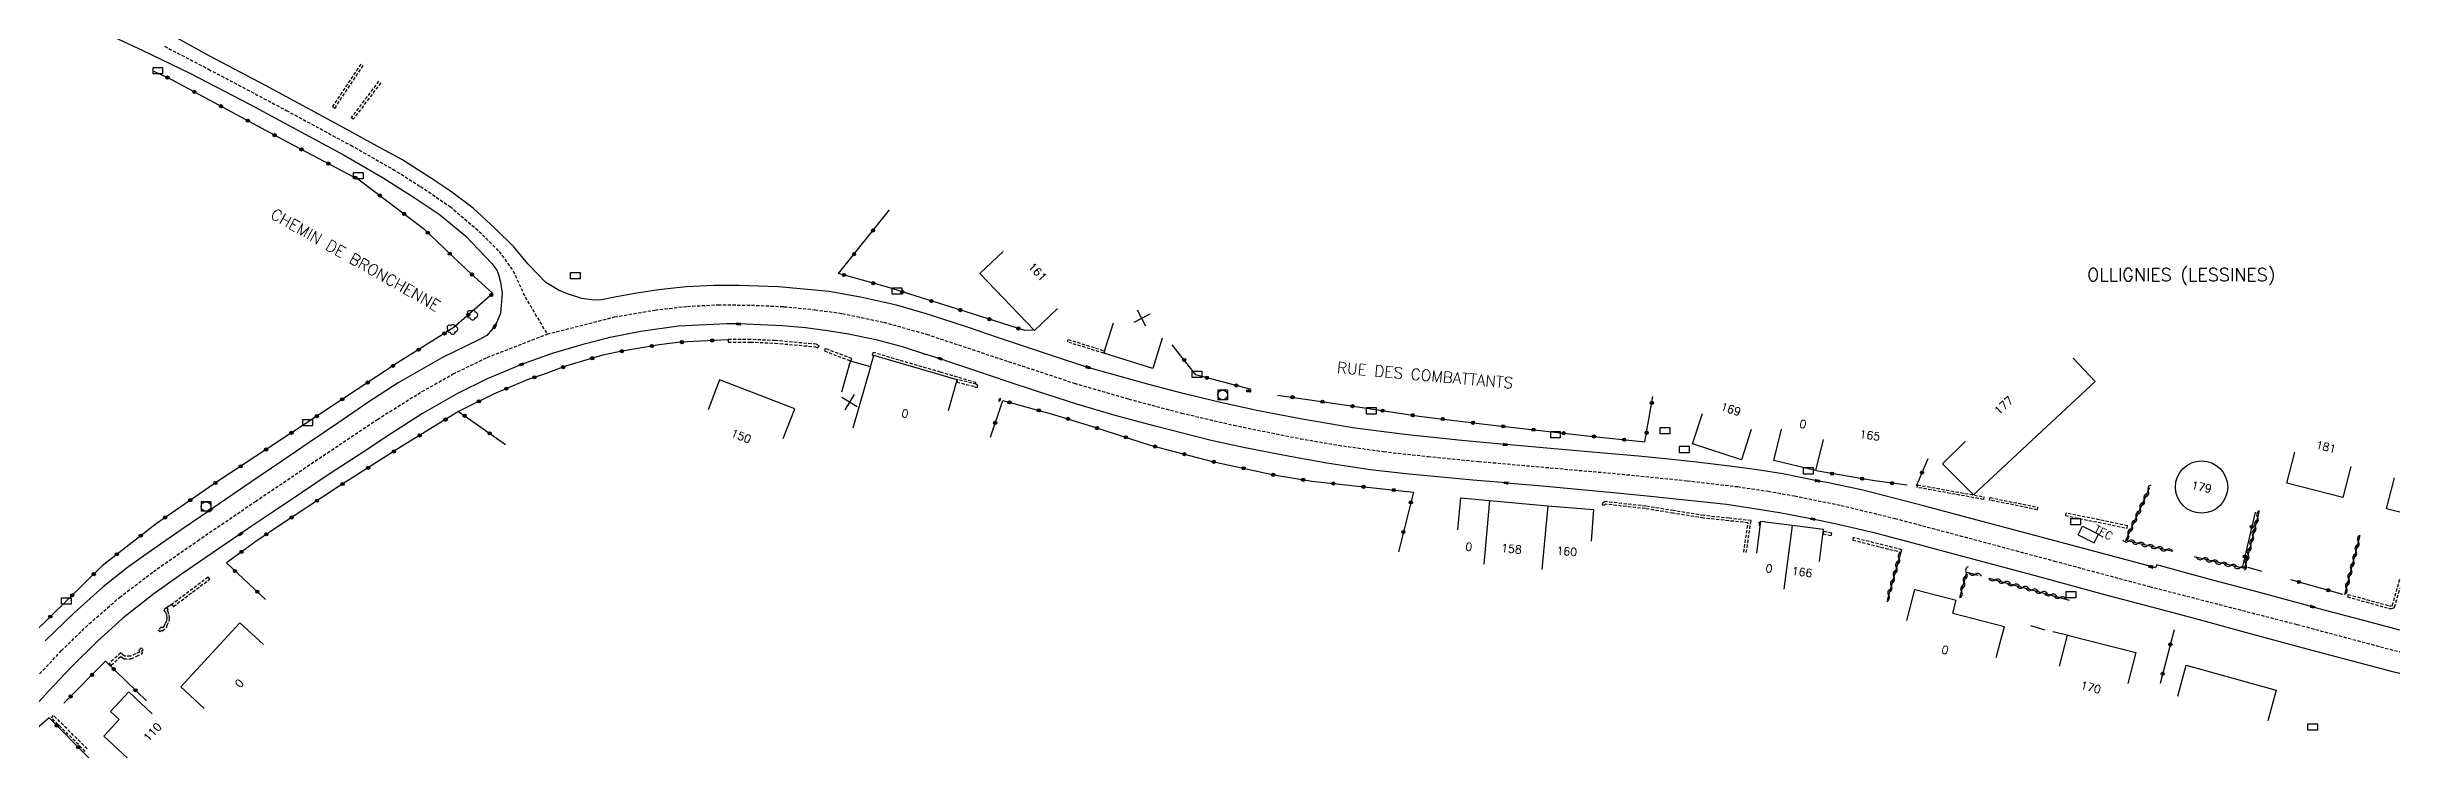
# Model space of a CAD drawing. Header units: millimetres. Extents: x 114000 to 115000, y 153000 to 154000.
# Drawn here: x 114632.4 to 115000, y 153410.7 to 153521.8 of the extents above; entities that cross this region are included whole.
import ezdxf
from ezdxf.enums import TextEntityAlignment as Align

# ---------------------------------------------------------------- set-up
doc = ezdxf.new("R2010")
doc.units = ezdxf.units.MM
doc.linetypes.add('DASHED', pattern=[0.75, 0.5, -0.25])
doc.layers.get('0').update_dxf_attribs({"linetype": 'CONTINUOUS'})
for name, color, linetype in [('W0001', 6, 'DASHED'), ('W0008', 7, 'CONTINUOUS'), ('W0100', 7, 'CONTINUOUS'), ('W0105', 7, 'CONTINUOUS'), ('W0112', 1, 'DASHED'), ('W0300', 7, 'CONTINUOUS'), ('W0310', 3, 'CONTINUOUS'), ('W0322', 7, 'CONTINUOUS'), ('W0400', 7, 'CONTINUOUS'), ('W0420', 7, 'CONTINUOUS'), ('W0980', 7, 'CONTINUOUS'), ('W0984', 7, 'CONTINUOUS'), ('W0989', 7, 'CONTINUOUS'), ('W0991', 7, 'CONTINUOUS'), ('W1102', 7, 'CONTINUOUS'), ('W1471', 7, 'CONTINUOUS')]:
    doc.layers.add(name, color=color, linetype=linetype)
doc.styles.get("Standard").update_dxf_attribs({"font": 'romans.shx', "width": 0.85})

# ---------------------------------------------------------------- blocks, each defined once
blk = doc.blocks.new('T420')
for p, q in [((0.75, 0.75), (-0.75, 0.75)), ((-0.75, 0.75), (-0.75, -0.75)), ((0.75, 0.75), (0.75, -0.75)), ((0.75, -0.75), (-0.75, -0.75))]:
    blk.add_line(p, q)
blk.add_ellipse((0, 0), major_axis=(-0.53, 0.53), ratio=1, start_param=3.926991, end_param=10.210176)
blk = doc.blocks.new('T400')
for p, q in [((-0.15, 0.3), (0.15, 0.3)), ((-0.15, -0.25), (-0.15, 0.3)), ((-0.15, 0.15), (0.15, 0.15)), ((-0.15, 0), (0.15, 0)), ((0.15, 0.3), (0.15, -0.25)), ((-0.15, -0.15), (0.15, -0.15)), ((-0.15, -0.25), (-0.15, -0.3)), ((-0.15, -0.3), (0.15, -0.3)), ((0.15, -0.3), (0.15, -0.25))]:
    blk.add_line(p, q)
blk = doc.blocks.new('t991o')
at = {"color": 0, "linetype": 'Continuous'}
for p, q in [((-1, 1), (1, -1)), ((-1, -1), (1, 1))]:
    blk.add_line(p, q, dxfattribs=at)
blk = doc.blocks.new('T1471')
at = {"color": 0, "linetype": 'Continuous', "flags": 128}
blk.add_lwpolyline([(-0.75, -0.5), (-0.75, 0.5), (0.75, 0.5), (0.75, -0.5), (-0.75, -0.5)], dxfattribs=at)
blk = doc.blocks.new('T300')
for p, q in [((-0.8, 0.51), (-0.86, 0.34)), ((-0.86, 0.34), (-0.86, 0.17)), ((-0.86, 0.17), (-0.74, 0.06)), ((-0.69, 0.63), (-0.8, 0.51)), ((-0.8, -0.06), (-0.74, 0.06)), ((-0.74, 0.06), (-0.69, 0.11)), ((-0.57, 0.69), (-0.69, 0.63)), ((-0.46, 0.69), (-0.57, 0.69)), ((-0.29, 0.63), (-0.46, 0.69)), ((-0.29, 0.63), (-0.17, 0.74)), ((-0.23, 0.57), (-0.29, 0.63)), ((-0.17, 0.74), (-0.06, 0.8)), ((-0.06, 0.8), (0.06, 0.8)), ((0.06, 0.8), (0.23, 0.74)), ((0.23, 0.74), (0.34, 0.63)), ((0.34, 0.63), (0.4, 0.51)), ((0.46, 0.46), (0.34, 0.46)), ((0.4, 0.51), (0.4, 0.46)), ((0.57, 0.4), (0.46, 0.46)), ((0.57, 0.4), (0.69, 0.29)), ((0.69, 0.29), (0.74, 0.17)), ((0.74, 0.06), (0.69, -0.17)), ((0.74, 0.17), (0.74, 0.06)), ((-0.8, -0.17), (-0.8, -0.06)), ((-0.8, -0.23), (-0.8, -0.17)), ((-0.74, -0.34), (-0.8, -0.23)), ((-0.69, -0.4), (-0.74, -0.34)), ((-0.51, -0.46), (-0.69, -0.4)), ((-0.4, -0.46), (-0.51, -0.46)), ((-0.4, -0.46), (-0.34, -0.46)), ((-0.34, -0.46), (-0.34, -0.4)), ((-0.34, -0.51), (-0.34, -0.46)), ((-0.29, -0.63), (-0.34, -0.51)), ((-0.17, -0.74), (-0.29, -0.63)), ((-0.06, -0.8), (-0.17, -0.74)), ((0.06, -0.8), (-0.06, -0.8)), ((0.17, -0.74), (0.06, -0.8)), ((0.23, -0.69), (0.17, -0.74)), ((0.29, -0.46), (0.23, -0.46)), ((0.29, -0.63), (0.23, -0.69)), ((0.46, -0.4), (0.29, -0.46)), ((0.34, -0.51), (0.29, -0.63)), ((0.34, -0.51), (0.34, -0.46)), ((0.57, -0.34), (0.46, -0.4)), ((0.63, -0.29), (0.57, -0.34)), ((0.69, -0.17), (0.63, -0.29))]:
    blk.add_line(p, q)
blk = doc.blocks.new('t322o')
at = {"color": 0, "linetype": 'Continuous'}
for radius in [0.25, 0.15]:
    blk.add_circle((0, 0), radius, dxfattribs=at)
blk = doc.blocks.new('t310o')
at = {"color": 0, "linetype": 'Continuous'}
for centre, start, end in [((-0.5, 0.38), 216.8699, 323.1304), ((0.5, -0.37), 36.8699, 143.1303)]:
    blk.add_arc(centre, 0.625, start, end, dxfattribs=at)

msp = doc.modelspace()

# ---------------------------------------------------------------- linework, layer by layer
at = {"layer": 'W0001'}
for points in [[(114650.78, 153521.94), (114657.65, 153518.37), (114669.79, 153511.93), (114679.87, 153506.48), (114686.46, 153502.75), (114690.76, 153500.04), (114695.38, 153496.91), (114699.94, 153493.03), (114703.04, 153489.89), (114705.25, 153486.84), (114707.12, 153482.76), (114710.55, 153476.98)], [(114630.24, 153422.78), (114634.66, 153427.48), (114639.02, 153431.7), (114643.76, 153435.84), (114649.04, 153439.86), (114655.96, 153444.69), (114665, 153450.84), (114676.22, 153458.42), (114684.04, 153463.65), (114690.35, 153467.61), (114695.88, 153470.75), (114701.19, 153473.32), (114710.55, 153476.98), (114721.09, 153479.65), (114727.4, 153480.74), (114732.47, 153481.31), (114737.26, 153481.55), (114742.47, 153481.5), (114747.54, 153481.26), (114752.37, 153480.79), (114756.69, 153480.19), (114763.14, 153478.84), (114769.84, 153476.94), (114782.6, 153472.7), (114792.91, 153469.3), (114801.42, 153466.82), (114809.67, 153464.64), (114817.84, 153462.72), (114828.23, 153460.63), (114834.2, 153459.61), (114841.23, 153458.61), (114848.17, 153457.85), (114856.06, 153457.08), (114877.69, 153455.16), (114888.65, 153454.06), (114896.49, 153453.14), (114901.3, 153452.42), (114905.43, 153451.68), (114912.71, 153450.21), (114921.09, 153448.18), (114931.27, 153445.48), (114946.02, 153441.52), (114960.89, 153437.53), (114983.93, 153431.6), (115000, 153427.31)]]:
    msp.add_lwpolyline(points, dxfattribs=at)
at = {"layer": 'W0008'}
for points in [[(114637.09, 153526.06), (114647.29, 153521.32), (114654.76, 153517.76), (114664.17, 153512.83), (114672.05, 153508.59), (114678.84, 153504.91), (114684.94, 153501.4), (114689.92, 153498.23), (114693.71, 153495.72), (114697.87, 153492.3), (114701.89, 153488.03), (114702.67, 153486.96), (114702.96, 153486.29), (114703.27, 153485.1), (114703.52, 153483.39), (114703.25, 153480.25), (114702.82, 153479.1), (114702.38, 153478.2), (114701.13, 153476.78), (114699.88, 153476.09), (114694.22, 153473.34), (114687.29, 153469.36), (114682.52, 153466.29), (114677.84, 153463.08), (114673.39, 153460.05), (114669.24, 153457.23), (114664.11, 153453.73), (114658.48, 153449.89), (114657.91, 153449.48), (114653.36, 153446.41), (114649.09, 153443.43), (114645.01, 153440.52), (114641.21, 153437.51), (114636.59, 153433.39), (114632.13, 153429.04)], [(114866.71, 153459.16), (114860.96, 153459.67), (114860.22, 153459.72), (114853.46, 153460.33), (114844.48, 153461.29), (114836.43, 153462.32), (114828.5, 153463.67), (114821.66, 153465.01), (114815.74, 153466.3), (114810.14, 153467.62), (114804.54, 153469.09), (114800.07, 153470.34), (114795.02, 153471.78), (114789.52, 153473.56), (114784.64, 153475.18), (114780.89, 153476.45), (114776.36, 153478.01), (114769.95, 153480.09), (114765.12, 153481.47), (114759.49, 153482.77), (114754.59, 153483.61), (114746.68, 153484.36), (114740.57, 153484.58), (114736.6, 153484.59), (114732.26, 153484.34), (114727.93, 153483.89), (114724.27, 153483.33), (114721.14, 153482.74), (114719.04, 153482.33), (114717.84, 153482.27), (114715.97, 153482.52), (114713.87, 153483.21), (114712.43, 153483.81), (114710.37, 153485.05), (114709.09, 153486.32), (114707.53, 153487.95), (114705.35, 153490.59), (114702.44, 153493.45), (114699.01, 153496.64), (114695.46, 153499.32), (114692.31, 153501.4), (114687.83, 153504.23), (114685.17, 153505.72), (114678.1, 153509.59), (114666.65, 153515.75), (114657.73, 153520.45), (114651.83, 153523.72)], [(115000, 153423.92), (114998.88, 153424.21), (114985.53, 153427.76), (114975.86, 153430.37), (114968.68, 153432.31), (114961.26, 153434.29), (114954.49, 153436.06), (114942.86, 153439.24), (114931.69, 153442.25), (114923.2, 153444.51), (114918.09, 153445.85), (114912.46, 153447.18), (114908.29, 153448.08), (114906.37, 153448.44), (114903.1, 153449.05), (114898.83, 153449.75), (114894.79, 153450.33), (114882.93, 153451.62), (114877.65, 153452.12), (114872.07, 153452.64), (114866.03, 153453.19), (114861.05, 153453.63), (114860.36, 153453.72), (114855.18, 153454.14), (114849.69, 153454.66), (114845.2, 153455.1), (114839.14, 153455.76), (114832.38, 153456.82), (114826.59, 153457.83), (114819.6, 153459.22), (114814.29, 153460.37), (114805.54, 153462.57), (114799.31, 153464.25), (114793.29, 153466.01), (114786.98, 153468.06), (114782.55, 153469.54), (114777.68, 153471.19), (114773.46, 153472.61), (114771.95, 153473.13), (114769.26, 153473.94), (114769.71, 153473.8), (114766.08, 153474.96), (114762.18, 153476.01), (114757.62, 153476.99), (114754.33, 153477.49), (114750.93, 153477.95), (114747.35, 153478.25), (114743.91, 153478.43), (114740.48, 153478.56), (114738.64, 153478.59), (114731.09, 153478.19), (114725.2, 153477.39), (114720.39, 153476.44), (114716.13, 153475.33), (114711.36, 153473.92), (114707.53, 153472.61), (114706.55, 153472.25), (114701.17, 153470), (114696.57, 153467.68), (114691.1, 153464.55), (114686.27, 153461.49), (114681.65, 153458.42), (114676.65, 153455.18), (114672.16, 153452.17), (114667.92, 153449.33), (114664.32, 153446.89), (114662.66, 153445.76), (114657.26, 153442.08), (114653.45, 153439.46), (114649.11, 153436.4), (114644.29, 153432.57), (114640.2, 153428.87), (114636.12, 153424.88), (114632.72, 153421.22), (114629.01, 153417.16)], [(115000, 153430.71), (114994.72, 153432.13), (114987.38, 153434.06), (114986.32, 153434.36), (114977.67, 153436.7), (114970.91, 153438.5), (114966.32, 153439.71), (114962, 153440.92), (114961.79, 153440.43), (114961.12, 153440.64), (114940.63, 153446.11), (114933.15, 153448.09), (114925.8, 153450.08), (114916.09, 153452.58), (114910.75, 153453.71), (114908.98, 153454.05), (114903.58, 153455.13), (114899.26, 153455.83), (114895.27, 153456.36), (114890.56, 153456.93), (114885.8, 153457.42), (114881.07, 153457.89), (114876.23, 153458.33), (114871.39, 153458.76), (114866.71, 153459.16)]]:
    msp.add_lwpolyline(points, dxfattribs=at)
at = {"layer": 'W0100'}
for p, q in [((114756.57, 153467.96), (114757.96, 153472.77)), ((114761.08, 153471.86), (114757.96, 153472.77)), ((114761.08, 153471.86), (114761.59, 153473.63)), ((114949.74, 153445.59), (114950.43, 153446.95)), ((114950.43, 153446.95), (114952.91, 153445.69)), ((114930.16, 153433.39), (114930.69, 153435.38)), ((114930.16, 153433.39), (114938.2, 153431.27)), ((114936.92, 153426.44), (114938.2, 153431.27)), ((114643.7, 153416.77), (114641.28, 153414.17)), ((114643.7, 153416.77), (114642.35, 153418.02)), ((114644.95, 153410.77), (114641.28, 153414.17))]:
    msp.add_line(p, q, dxfattribs=at)
for points in [[(114781.78, 153489.89), (114778.17, 153486.43), (114786.68, 153477.54), (114790.29, 153481)], [(114806.65, 153476.35), (114805.15, 153471.58), (114797.52, 153473.98), (114799.02, 153478.75)], [(114773.23, 153465.05), (114774.63, 153469.85), (114761.59, 153473.63)], [(114948.97, 153473.2), (114952.38, 153469.55), (114933.36, 153451.84), (114928.54, 153456.69), (114932.1, 153460.21)], [(114747.44, 153460.65), (114749.23, 153465.32), (114737.5, 153469.81), (114735.71, 153465.14)], [(114898.67, 153462.09), (114897.12, 153457.33), (114889.48, 153459.83), (114891.03, 153464.58)], [(114909.89, 153460.52), (114908.7, 153455.66), (114902.21, 153457.25), (114903.4, 153462.11)], [(114992.31, 153456.29), (114991.07, 153451.45), (114982.34, 153453.68), (114983.59, 153458.53)], [(115000, 153449.14), (114997.91, 153449.68), (114999.16, 153454.52)], [(114852.83, 153446.41), (114853.27, 153451.39), (114857.75, 153451), (114866.87, 153450.16), (114874.03, 153449.59), (114873.63, 153444.6)], [(114909.32, 153441.46), (114909.96, 153446.42), (114905.04, 153447.06), (114900.11, 153447.7), (114899.46, 153442.74)], [(114949.74, 153445.59), (114952.22, 153444.34), (114952.91, 153445.69)], [(114922.95, 153432.25), (114924.23, 153437.09), (114930.69, 153435.38)], [(114666.23, 153428.45), (114662.57, 153431.85), (114653.31, 153421.86), (114656.98, 153418.46)], [(114946.84, 153425.11), (114948.09, 153429.95), (114958.74, 153427.2), (114957.49, 153422.36)], [(114965.3, 153420.4), (114966.62, 153425.23), (114980.67, 153421.36), (114979.35, 153416.54)], [(114648.84, 153417.66), (114645.18, 153421.07), (114642.35, 153418.02)]]:
    msp.add_lwpolyline(points, dxfattribs=at)
at = {"layer": 'W0105'}
msp.add_line((114651.9, 153434.72), (114651.1, 153434.23), dxfattribs=at)
at = {"layer": 'W0112'}
for p, q in [((114681.76, 153518.93), (114677.48, 153512.53)), ((114684.23, 153516.47), (114679.96, 153510.8)), ((114677.48, 153512.53), (114677.57, 153512.45)), ((114742.34, 153476.13), (114738.85, 153476.14)), ((114791.82, 153475.75), (114791.94, 153476.14)), ((114797.52, 153473.98), (114791.82, 153475.75)), ((114754, 153474.72), (114753.86, 153474.34)), ((114758.16, 153473.14), (114754, 153474.72)), ((114761.35, 153473.7), (114761.59, 153473.63)), ((114777.62, 153469.14), (114774.65, 153469.86)), ((114777.46, 153469.18), (114777.52, 153469.39)), ((114781.26, 153466.93), (114781.05, 153466.59)), ((114781.43, 153466.82), (114781.26, 153466.93)), ((114924.6, 153453.02), (114924.67, 153453.42)), ((114934.93, 153451.15), (114924.6, 153453.02)), ((114875.58, 153450.17), (114875.36, 153450.5)), ((114935.89, 153451.05), (114935.97, 153451.44)), ((114943.32, 153449.53), (114935.89, 153451.05)), ((114900.08, 153447.55), (114899.85, 153447.52)), ((114899.85, 153447.52), (114899.9, 153447.12)), ((114909.95, 153446.16), (114909.87, 153445.77)), ((114911.23, 153445.89), (114909.95, 153446.16)), ((114947.74, 153448.63), (114957.37, 153446.64)), ((114957.37, 153446.64), (114957.45, 153447.03)), ((114914.6, 153445.17), (114914.51, 153444.78)), ((114922.19, 153443.29), (114914.6, 153445.17)), ((114657.6, 153439), (114651.93, 153434.74)), ((114651.93, 153434.74), (114652.18, 153434.42)), ((114991.91, 153436.3), (114991.8, 153435.92)), ((114650.31, 153431.2), (114649.8, 153430.77)), ((114643.93, 153427.17), (114642.18, 153425.53)), ((114638.71, 153412.16), (114633.43, 153417.39))]:
    msp.add_line(p, q, dxfattribs=at)
for points in [[(114681.43, 153519.15), (114677.03, 153512.57), (114677.41, 153512.27), (114677.57, 153512.45)], [(114684.55, 153516.23), (114680.27, 153510.55), (114679.96, 153510.8)], [(114738.85, 153476.14), (114738.85, 153475.74), (114742.32, 153475.73), (114746.17, 153475.56), (114752.49, 153475)], [(114753.04, 153475.16), (114752.6, 153475.39), (114746.19, 153475.96), (114742.34, 153476.13)], [(114752.49, 153475), (114752.85, 153474.81), (114753.04, 153475.16)], [(114791.94, 153476.14), (114797.63, 153474.36), (114797.52, 153473.98)], [(114753.86, 153474.34), (114758.02, 153472.77), (114758.16, 153473.14)], [(114777.52, 153469.39), (114772, 153471.02), (114761.47, 153474.11), (114761.35, 153473.7)], [(114774.65, 153469.86), (114774.55, 153469.47), (114777.31, 153468.8), (114777.34, 153468.74)], [(114777.34, 153468.74), (114777.74, 153468.61), (114777.86, 153469)], [(114777.86, 153469), (114777.64, 153469.06), (114777.62, 153469.14)], [(114781.05, 153466.59), (114781.21, 153466.48), (114781.43, 153466.82)], [(114924.67, 153453.42), (114935, 153451.55), (114934.93, 153451.15)], [(114897.89, 153442.85), (114898.63, 153447.85), (114895.2, 153448.2), (114891.25, 153448.63), (114886.49, 153449.39), (114882.19, 153450.09), (114875.82, 153450.8), (114875.36, 153450.5)], [(114897.49, 153442.9), (114898.18, 153447.5), (114895.15, 153447.8), (114891.2, 153448.24), (114886.43, 153448.99), (114882.13, 153449.7), (114875.92, 153450.39), (114875.58, 153450.17)], [(114935.97, 153451.44), (114943.4, 153449.92), (114943.32, 153449.53)], [(114899.9, 153447.12), (114900.13, 153447.15), (114900.08, 153447.55)], [(114909.87, 153445.77), (114911.15, 153445.5), (114911.23, 153445.89)], [(114957.45, 153447.03), (114947.82, 153449.02), (114947.74, 153448.63)], [(114914.51, 153444.78), (114922.09, 153442.9), (114922.19, 153443.29)], [(114652.18, 153434.42), (114657.84, 153438.68), (114657.6, 153439)], [(114991.91, 153436.3), (114998.35, 153434.52), (114998.59, 153434.5), (114998.83, 153434.57), (115000, 153438.71)], [(114991.8, 153435.92), (114998.28, 153434.12), (114998.63, 153434.1), (114999.07, 153434.23), (114999.17, 153434.3), (115000, 153437.23)], [(114649.8, 153430.77), (114650.06, 153430.47), (114650.33, 153430.7), (114650.48, 153430.59), (114651.09, 153431.14), (114651.21, 153431.48), (114651.49, 153432.07), (114651.55, 153432.64), (114651.48, 153433.24), (114651.29, 153433.67), (114651.19, 153433.81)], [(114651.12, 153434.25), (114650.64, 153433.9), (114650.94, 153433.47), (114651.09, 153433.14), (114651.15, 153432.64), (114651.09, 153432.18), (114650.85, 153431.63), (114650.75, 153431.37), (114650.45, 153431.1), (114650.31, 153431.2)], [(114651.19, 153433.81), (114651.35, 153433.92), (114651.12, 153434.25)], [(114642.18, 153425.53), (114642.46, 153425.24), (114643.94, 153426.63), (114644.02, 153426.56), (114644.44, 153426.26), (114645.56, 153426.23), (114646.44, 153426.65), (114647.36, 153427.1), (114647.24, 153427.46)], [(114647.14, 153427.93), (114646.78, 153427.57), (114646.87, 153427.3), (114646.27, 153427.01), (114645.47, 153426.64), (114644.57, 153426.66), (114644.27, 153426.87), (114643.93, 153427.17)], [(114647.24, 153427.46), (114647.42, 153427.64), (114647.14, 153427.93)], [(114638.41, 153411.77), (114633.13, 153417), (114633.43, 153417.39)]]:
    msp.add_lwpolyline(points, dxfattribs=at)
at = {"layer": 'W0310'}
for p, q in [((114993.72, 153445.52), (114991.36, 153436.22)), ((114922.01, 153442.92), (114919.89, 153435.36))]:
    msp.add_line(p, q, dxfattribs=at)
for points in [[(114964.49, 153443.02), (114957.16, 153444.75), (114960.93, 153452.99)], [(114977.99, 153449.34), (114975.72, 153440.33), (114967.83, 153442.19)], [(114931.25, 153435.8), (114932.32, 153439.79), (114934.11, 153439.31)], [(114935.77, 153438.83), (114943.41, 153436.78), (114948.3, 153435.42)]]:
    msp.add_lwpolyline(points, dxfattribs=at)
at = {"layer": 'W0322'}
for p, q in [((114926.25, 153457.51), (114924.45, 153453.22)), ((114977.4, 153449.15), (114975.41, 153440.67)), ((114978.48, 153439.86), (114976.23, 153440.5)), ((114991.09, 153436.31), (114982.95, 153438.6)), ((114944.59, 153430.74), (114942.32, 153431.41)), ((114964.75, 153430.78), (114962.52, 153422.38)), ((114948.03, 153429.94), (114945.78, 153430.44))]:
    msp.add_line(p, q, dxfattribs=at)
for points in [[(114649.09, 153518.06), (114651.87, 153516.76), (114669.26, 153507.36), (114681.21, 153501.08), (114691.25, 153493.46), (114697.99, 153487.02), (114702.09, 153483.31), (114695.96, 153477.99), (114687.19, 153472.49), (114674.6, 153464.17), (114659.22, 153454.05), (114649.45, 153447.35), (114641.03, 153440.77), (114630.3, 153430.24), (114618.78, 153418.29), (114614.37, 153413.94), (114609.11, 153419.14)], [(114786.49, 153477.6), (114785.18, 153477.54), (114777, 153480.14), (114763.55, 153484.35), (114756.07, 153486.44), (114764.06, 153496.41)], [(114738.72, 153476.09), (114731.37, 153475.72), (114728.06, 153475.31), (114722.25, 153474.31), (114719.22, 153473.67), (114716.22, 153472.8), (114713.44, 153471.95), (114710.22, 153470.76), (114707.44, 153469.85), (114702.16, 153467.58), (114696.69, 153464.9), (114704.04, 153459.75)], [(114820.52, 153468.33), (114811.9, 153470.61), (114808.18, 153475.32)], [(114696.71, 153464.87), (114687.79, 153459.39), (114677.89, 153453.11), (114667.95, 153446.53), (114665.03, 153444.59), (114660.46, 153441.22), (114666.56, 153435.53)], [(114779.79, 153460.86), (114781.75, 153466.59), (114789.68, 153464.43), (114795.93, 153462.46), (114804.93, 153459.56), (114814.48, 153457.07), (114824.06, 153454.99), (114830.01, 153453.99), (114845.89, 153452.29), (114843.53, 153442.97)], [(114824.63, 153467.45), (114835.47, 153465.85), (114846.79, 153464.15), (114857.88, 153462.8), (114873.05, 153461.09), (114882.06, 153460.12), (114883.31, 153467.2)], [(114923.03, 153453.36), (114917.93, 153454.05), (114908.81, 153455.59)], [(114647.96, 153419.67), (114641.55, 153425.85), (114635.07, 153419.31)], [(114638.96, 153410.75), (114632.75, 153417.02), (114630.87, 153415.38), (114629.29, 153414.3)]]:
    msp.add_lwpolyline(points, dxfattribs=at)
at = {"layer": 'W1102'}
for p, q in [((114761.08, 153471.86), (114758.3, 153462.26)), ((114857.75, 153451), (114856.87, 153441.04)), ((114866.87, 153450.16), (114865.95, 153440.2)), ((114905.04, 153447.06), (114903.75, 153437.14))]:
    msp.add_line(p, q, dxfattribs=at)
msp.add_circle((114969.01, 153453.08), 4.08, dxfattribs=at)

# ---------------------------------------------------------------- block references
at = {"layer": 'W0300'}
for p in [(114698.93, 153479.93), (114695.8, 153477.7)]:
    msp.add_blockref('T300', p, dxfattribs=at)
at = {"layer": 'W0310'}
for p, rotation in [((114960.69, 153452.46), 65.45029963309825), ((114958.82, 153448.37), 65.45029963309825), ((114959.44, 153449.73), 65.45029963309825), ((114960.06, 153451.1), 65.45029963309825), ((114977.74, 153448.37), 255.8724512238402), ((114957.57, 153445.64), 65.45029963309825), ((114958.19, 153447), 65.45029963309825), ((114977.01, 153445.46), 255.8724512238402), ((114977.38, 153446.91), 255.8724512238402), ((114993.48, 153444.55), 255.7595969117979), ((114921.74, 153441.96), 254.3623062287904), ((114957.67, 153444.63), 166.6971950141357), ((114959.13, 153444.29), 166.6971950141357), ((114960.59, 153443.94), 166.6971950141357), ((114962.05, 153443.6), 166.6971950141357), ((114963.51, 153443.25), 166.6971950141357), ((114969.19, 153441.87), 166.6683974456382), ((114970.65, 153441.53), 166.6683974456382), ((114975.91, 153441.09), 255.8724512238402), ((114976.28, 153442.55), 255.8724512238402), ((114976.65, 153444), 255.8724512238402), ((114992.74, 153441.64), 255.7595969117979), ((114993.11, 153443.1), 255.7595969117979), ((114920.52, 153437.63), 254.3623062287904), ((114920.93, 153439.07), 254.3623062287904), ((114921.33, 153440.52), 254.3623062287904), ((114931.9, 153438.21), 75.03202739800898), ((114932.29, 153439.66), 75.03202739800898), ((114933.64, 153439.43), 345.102439985182), ((114936.74, 153438.57), 344.9808977200085), ((114938.19, 153438.18), 344.9808977200085), ((114939.64, 153437.79), 344.9808977200085), ((114972.11, 153441.18), 166.6683974456382), ((114973.57, 153440.83), 166.6683974456382), ((114975.03, 153440.49), 166.6683974456382), ((114991.63, 153437.28), 255.7595969117979), ((114992, 153438.73), 255.7595969117979), ((114992.37, 153440.19), 255.7595969117979), ((114920.12, 153436.18), 254.3623062287904), ((114931.51, 153436.76), 75.03202739800898), ((114941.09, 153437.4), 344.9808977200085), ((114942.54, 153437.01), 344.9808977200085), ((114943.98, 153436.62), 344.4620643113988), ((114945.43, 153436.22), 344.4620643113988), ((114946.87, 153435.81), 344.4620643113988)]:
    msp.add_blockref('t310o', p, dxfattribs=dict(at, rotation=rotation))
at = {"layer": 'W0322'}
for p, rotation in [((114651.24, 153517.06), 334.9178918416735), ((114655.43, 153514.83), 331.6056040388177), ((114659.61, 153512.58), 331.6056040388177), ((114663.79, 153510.32), 331.6056040388177), ((114667.97, 153508.06), 331.6056040388177), ((114672.17, 153505.83), 332.2921588097846), ((114676.37, 153503.62), 332.2921588097846), ((114680.58, 153501.42), 332.2921588097846), ((114684.42, 153498.64), 322.7720484147225), ((114688.21, 153495.77), 322.7720484147225), ((114761.46, 153493.16), 51.28002327638192), ((114691.92, 153492.82), 316.3209208993941), ((114695.35, 153489.54), 316.3209208993941), ((114758.49, 153489.46), 51.28002327638192), ((114698.81, 153486.28), 317.8639126195464), ((114756.92, 153486.2), 164.396096841098), ((114701.84, 153483.1), 221.0325202879084), ((114761.49, 153484.93), 164.396096841098), ((114766.05, 153483.57), 162.6012667374098), ((114770.58, 153482.15), 162.6012667374098), ((114698.25, 153479.98), 221.0325202879084), ((114775.11, 153480.73), 162.6012667374098), ((114779.64, 153479.3), 162.3625533841249), ((114690.48, 153474.55), 212.0564027236041), ((114694.51, 153477.08), 212.0564027236041), ((114726.9, 153475.11), 189.7609831217539), ((114731.61, 153475.73), 182.8896519651431), ((114736.35, 153475.97), 182.8896519651431), ((114784.17, 153477.86), 162.3625533841249), ((114686.47, 153472.02), 213.4541601220481), ((114713.06, 153471.81), 200.2964214213806), ((114717.6, 153473.2), 196.1697579841471), ((114722.22, 153474.31), 192.019995769192), ((114810.07, 153472.93), 128.260085270209), ((114682.51, 153469.4), 213.4541601220481), ((114704.18, 153468.45), 203.2772051050335), ((114708.58, 153470.22), 198.1808223113391), ((114813.63, 153470.15), 165.2001617474366), ((114818.23, 153468.94), 165.2001617474366), ((114674.58, 153464.16), 213.3628442287181), ((114678.54, 153466.78), 213.4541601220481), ((114694.69, 153463.62), 211.5539816761909), ((114697.68, 153464.21), 324.9818382063188), ((114699.87, 153466.46), 206.0223832249294), ((114782.79, 153466.31), 344.8183818749419), ((114787.37, 153465.06), 344.8183818749419), ((114791.93, 153463.73), 342.487688261149), ((114826.98, 153467.11), 351.6051319865474), ((114831.68, 153466.41), 351.6051319865474), ((114836.38, 153465.72), 351.4225060274128), ((114841.08, 153465.01), 351.4225060274128), ((114845.77, 153464.3), 351.4225060274128), ((114850.48, 153463.7), 353.0613311263471), ((114883.14, 153466.24), 80.01237515707895), ((114670.61, 153461.55), 213.3628442287181), ((114690.64, 153461.14), 211.5539816761909), ((114701.57, 153461.48), 324.9818382063188), ((114780.56, 153463.11), 71.0923156783545), ((114796.46, 153462.29), 342.1516100822164), ((114800.98, 153460.84), 342.1516100822164), ((114855.2, 153463.12), 353.0613311263471), ((114859.92, 153462.57), 353.5644933858032), ((114864.64, 153462.04), 353.5644933858032), ((114869.36, 153461.5), 353.5644933858032), ((114874.08, 153460.98), 353.8532967994803), ((114878.8, 153460.47), 353.8532967994803), ((114882.32, 153461.56), 80.01237515707895), ((114662.68, 153456.32), 213.3628442287181), ((114666.65, 153458.93), 213.3628442287181), ((114686.6, 153458.64), 212.3732971256777), ((114805.51, 153459.41), 345.325640933985), ((114810.1, 153458.21), 345.325640933985), ((114814.7, 153457.02), 347.7652424693591), ((114658.72, 153453.7), 214.4130495768054), ((114678.58, 153453.55), 212.3732971256777), ((114682.59, 153456.09), 212.3732971256777), ((114819.34, 153456.01), 347.7652424693591), ((114823.98, 153455), 347.7652424693591), ((114828.67, 153454.21), 350.4923240158175), ((114833.38, 153453.63), 353.8774568673382), ((114838.1, 153453.12), 353.8774568673382), ((114842.83, 153452.61), 353.8774568673382), ((114911.3, 153455.17), 170.4124940456683), ((114915.98, 153454.38), 170.4124940456683), ((114920.68, 153453.68), 172.3237783487014), ((114925.33, 153455.32), 247.1849563561305), ((114654.8, 153451.02), 214.4130495768054), ((114674.61, 153450.94), 213.5101770699162), ((114845.48, 153450.67), 255.8003646155311), ((114647.07, 153445.49), 218.045361651364), ((114650.88, 153448.33), 214.4130495768054), ((114666.69, 153445.69), 213.5993457939856), ((114670.65, 153448.32), 213.5101770699162), ((114844.31, 153446.06), 255.8003646155311), ((114976.86, 153446.84), 256.8084435777255), ((114643.33, 153442.57), 218.045361651364), ((114662.81, 153442.95), 216.3753418190726), ((114975.78, 153442.22), 256.8084435777255), ((114639.73, 153439.48), 224.4394839045073), ((114661.79, 153439.97), 316.9571585239704), ((114984.23, 153438.24), 164.2791863583178), ((114636.34, 153436.16), 224.4394839045073), ((114665.27, 153436.73), 316.9571585239704), ((114988.8, 153436.95), 164.2791863583178), ((114632.94, 153432.83), 224.4394839045073), ((114964.14, 153428.49), 255.1432749409076), ((114639.45, 153423.73), 225.2111107028896), ((114642.83, 153424.62), 136.0614566119105), ((114962.93, 153423.89), 255.1432749409076), ((114636.11, 153420.36), 225.2111107028896), ((114646.25, 153421.32), 136.0614566119105), ((114633.95, 153415.81), 134.6971999210386), ((114637.29, 153412.44), 134.6971999210386)]:
    msp.add_blockref('t322o', p, dxfattribs=dict(at, rotation=rotation))
at = {"layer": 'W0400'}
for p, rotation in [((114702.38, 153478.2), 333.659439086914), ((114740.48, 153478.56), 87.90307617166651), ((114706.55, 153472.25), 110.5633697499282), ((114771.95, 153473.13), 70.93399047895647), ((114795.02, 153471.78), 254.0996398925781), ((114820.17, 153468.08), 90), ((114860.22, 153459.72), 266.5328063964843), ((114860.36, 153453.72), 82.58065795944573), ((114908.98, 153454.05), 259.0903015136718), ((114657.91, 153449.48), 306.0618896484374), ((114662.66, 153445.76), 124.2648620605717), ((114908.29, 153448.08), 77.7768859856571), ((114961.12, 153440.64), 73.3929748531199), ((114986.32, 153434.36), 254.2677917480468)]:
    msp.add_blockref('T400', p, dxfattribs=dict(at, rotation=rotation))
at = {"layer": 'W0420'}
for p in [(114816.08, 153467.47), (114657.26, 153450.04)]:
    msp.add_blockref('T420', p, dxfattribs=at)
at = {"layer": 'W0991'}
for p, rotation in [((114803.44, 153479.46), 162.5612539429006), ((114757.79, 153466.33), 193.34825424188)]:
    msp.add_blockref('t991o', p, dxfattribs=dict(at, rotation=rotation))
at = {"layer": 'W1471'}
for p in [(114649.74, 153518.12), (114681.04, 153501.72), (114714.97, 153486.12), (114765.22, 153483.69), (114812.07, 153470.67), (114839.29, 153464.99), (114673.16, 153463.14), (114868.08, 153461.28), (114885.18, 153461.87), (114888.21, 153458.94), (114907.56, 153455.61), (114949.35, 153447.65), (114635.43, 153435.27), (114948.62, 153436.27), (114986.37, 153415.58)]:
    msp.add_blockref('T1471', p, dxfattribs=at)

# ---------------------------------------------------------------- texts
at = {"layer": 'W0980'}
msp.add_text('OLLIGNIES (LESSINES)', height=2, dxfattribs=at).set_placement((114965.84, 153486.12), align=Align.MIDDLE)
at = {"layer": 'W0984'}
msp.add_text('TEC', height=1.25, rotation=333.2287, dxfattribs=at).set_placement((114953.68, 153445.95), align=Align.MIDDLE)
at = {"layer": 'W0989'}
for s, rotation, p in [('CHEMIN DE BRONCHENNE', 330.4732, (114680.63, 153488.57)), ('RUE DES COMBATTANTS', 354.9081, (114847.71, 153470.55))]:
    msp.add_text(s, height=1.75, rotation=rotation, dxfattribs=at).set_placement(p, align=Align.MIDDLE)
at = {"layer": 'W0991'}
for s, rotation, p in [('161', 313.7808, (114787.16, 153486.71)), ('0', 350.8639, (114766.46, 153464.56)), ('169', 341.9237, (114895.47, 153465.24)), ('177', 42.9495, (114938.1, 153465.82)), ('150', 339.0186, (114740.86, 153461.03)), ('0', 345.6627, (114906.74, 153462.92)), ('165', 352.3283, (114917.2, 153461.16)), ('181', 345.6111, (114988.45, 153459.35)), ('179', 348.0699, (114969.01, 153453.08)), ('0', 354.7599, (114854.54, 153443.75)), ('158', 354.7599, (114861.21, 153443.42)), ('160', 355.4215, (114869.85, 153443.03)), ('0', 352.6123, (114901.45, 153440.35)), ('166', 352.6123, (114906.6, 153439.8)), ('0', 345.5373, (114928.94, 153427.63)), ('0', 47.0994, (114662.46, 153422.39)), ('170', 345.5373, (114951.7, 153421.78)), ('110', 47.0994, (114648.89, 153414.78))]:
    msp.add_text(s, height=1.25, rotation=rotation, dxfattribs=at).set_placement(p, align=Align.MIDDLE)

doc.saveas('drawing.dxf')
